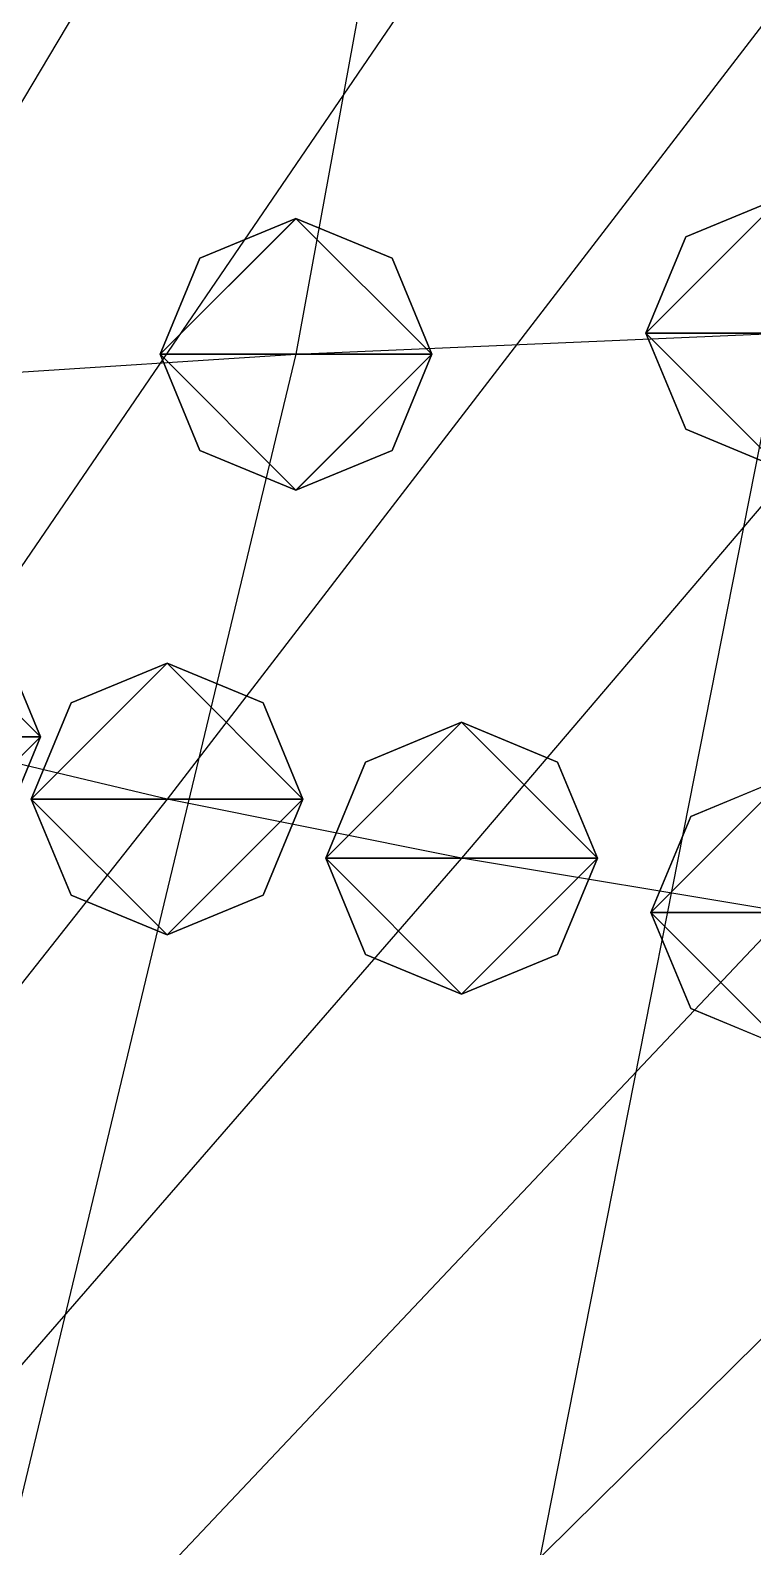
# Model space of a CAD drawing. Header units: metres. Extents: x -59 to 99, y -54 to 55.
# Drawn here: x -16.95 to -11.63, y -11.36 to -0.2 of the extents above; entities that cross this region are included whole.
import ezdxf

# ---------------------------------------------------------------- set-up
doc = ezdxf.new("R2010")
doc.units = ezdxf.units.M

msp = doc.modelspace()

# ---------------------------------------------------------------- linework, layer by layer
for p, q in [((-13.039726, 8.145058, -210.44421), (-14.997433, -2.5869675, -216.25905)), ((-13.130486, 5.7850685, -176.6676), (-19.529, -4.938389, -182.59563)), ((-10.533787, 5.343014, -170.35037), (-17.877987, -5.4025154, -175.9555)), ((-7.661663, 4.9091797, -164.13815), (-15.946754, -5.859371, -169.40672)), ((-4.583845, 4.4973755, -158.23608), (-13.778145, -6.2948303, -163.1606)), ((-11.420631, -1.4311639, -218.4933), (-12.127738, -1.7240571, -218.49335)), ((-11.420631, -1.4311639, -218.4933), (-12.127738, -1.7240571, -218.49335)), ((-11.420631, -1.4311639, -218.4933), (-12.127738, -1.7240571, -218.49335)), ((-11.420631, -1.4311639, -218.4933), (-12.127738, -1.7240571, -218.49335)), ((-14.997433, -1.5869676, -216.25888), (-15.704539, -1.8798608, -216.25893)), ((-14.997433, -1.5869676, -216.25888), (-15.704539, -1.8798608, -216.25893)), ((-14.997433, -1.5869676, -216.25888), (-15.704539, -1.8798608, -216.25893)), ((-14.997433, -1.5869676, -216.25888), (-15.704539, -1.8798608, -216.25893)), ((-14.290326, -1.8798608, -216.25893), (-14.997433, -1.5869676, -216.25888)), ((-14.290326, -1.8798608, -216.25893), (-14.997433, -1.5869676, -216.25888)), ((-14.290326, -1.8798608, -216.25893), (-14.997433, -1.5869676, -216.25888)), ((-14.290326, -1.8798608, -216.25893), (-14.997433, -1.5869676, -216.25888)), ((-12.127738, -1.7240571, -218.49335), (-12.420631, -2.4311638, -218.49347)), ((-12.127738, -1.7240571, -218.49335), (-12.420631, -2.4311638, -218.49347)), ((-12.127738, -1.7240571, -218.49335), (-12.420631, -2.4311638, -218.49347)), ((-12.127738, -1.7240571, -218.49335), (-12.420631, -2.4311638, -218.49347)), ((-15.704539, -1.8798608, -216.25893), (-15.997433, -2.5869675, -216.25905)), ((-15.704539, -1.8798608, -216.25893), (-15.997433, -2.5869675, -216.25905)), ((-15.704539, -1.8798608, -216.25893), (-15.997433, -2.5869675, -216.25905)), ((-15.704539, -1.8798608, -216.25893), (-15.997433, -2.5869675, -216.25905)), ((-13.997433, -2.5869675, -216.25905), (-14.290326, -1.8798608, -216.25893)), ((-13.997433, -2.5869675, -216.25905), (-14.290326, -1.8798608, -216.25893)), ((-13.997433, -2.5869675, -216.25905), (-14.290326, -1.8798608, -216.25893)), ((-13.997433, -2.5869675, -216.25905), (-14.290326, -1.8798608, -216.25893)), ((-14.997433, -2.5869675, -216.25905), (-11.420631, -2.4311638, -218.49347)), ((-11.420631, -2.4311638, -218.49347), (-13.544754, -13.169495, -224.20992)), ((-12.420631, -2.4311638, -218.49347), (-12.127738, -3.1382706, -218.49359)), ((-12.420631, -2.4311638, -218.49347), (-12.127738, -3.1382706, -218.49359)), ((-12.420631, -2.4311638, -218.49347), (-12.127738, -3.1382706, -218.49359)), ((-12.420631, -2.4311638, -218.49347), (-12.127738, -3.1382706, -218.49359)), ((-17.960426, -2.778057, -213.5081), (-14.997433, -2.5869675, -216.25905)), ((-14.997433, -2.5869675, -216.25905), (-17.568588, -13.282402, -222.59148)), ((-15.997433, -2.5869675, -216.25905), (-15.704539, -3.2940743, -216.25917)), ((-15.997433, -2.5869675, -216.25905), (-15.704539, -3.2940743, -216.25917)), ((-15.997433, -2.5869675, -216.25905), (-15.704539, -3.2940743, -216.25917)), ((-15.997433, -2.5869675, -216.25905), (-15.704539, -3.2940743, -216.25917)), ((-14.290326, -3.294074, -216.25917), (-13.997433, -2.5869675, -216.25905)), ((-14.290326, -3.294074, -216.25917), (-13.997433, -2.5869675, -216.25905)), ((-14.290326, -3.294074, -216.25917), (-13.997433, -2.5869675, -216.25905)), ((-14.290326, -3.294074, -216.25917), (-13.997433, -2.5869675, -216.25905)), ((-12.127738, -3.1382706, -218.49359), (-11.420631, -3.4311638, -218.49364)), ((-12.127738, -3.1382706, -218.49359), (-11.420631, -3.4311638, -218.49364)), ((-12.127738, -3.1382706, -218.49359), (-11.420631, -3.4311638, -218.49364)), ((-12.127738, -3.1382706, -218.49359), (-11.420631, -3.4311638, -218.49364)), ((-15.704539, -3.2940743, -216.25917), (-14.997433, -3.5869675, -216.25922)), ((-15.704539, -3.2940743, -216.25917), (-14.997433, -3.5869675, -216.25922)), ((-15.704539, -3.2940743, -216.25917), (-14.997433, -3.5869675, -216.25922)), ((-15.704539, -3.2940743, -216.25917), (-14.997433, -3.5869675, -216.25922)), ((-14.997433, -3.5869675, -216.25922), (-14.290326, -3.294074, -216.25917)), ((-14.997433, -3.5869675, -216.25922), (-14.290326, -3.294074, -216.25917)), ((-14.997433, -3.5869675, -216.25922), (-14.290326, -3.294074, -216.25917)), ((-14.997433, -3.5869675, -216.25922), (-14.290326, -3.294074, -216.25917)), ((-16.877987, -5.4025154, -175.9555), (-17.17088, -4.695409, -175.95538)), ((-16.877987, -5.4025154, -175.9555), (-17.17088, -4.695409, -175.95538)), ((-16.877987, -5.4025154, -175.9555), (-17.17088, -4.695409, -175.95538)), ((-16.877987, -5.4025154, -175.9555), (-17.17088, -4.695409, -175.95538)), ((-15.946754, -4.859371, -169.40656), (-16.653862, -5.1522646, -169.4066)), ((-15.946754, -4.859371, -169.40656), (-16.653862, -5.1522646, -169.4066)), ((-15.946754, -4.859371, -169.40656), (-16.653862, -5.1522646, -169.4066)), ((-15.946754, -4.859371, -169.40656), (-16.653862, -5.1522646, -169.4066)), ((-15.239648, -5.1522646, -169.4066), (-15.946754, -4.859371, -169.40656)), ((-15.239648, -5.1522646, -169.4066), (-15.946754, -4.859371, -169.40656)), ((-15.239648, -5.1522646, -169.4066), (-15.946754, -4.859371, -169.40656)), ((-15.239648, -5.1522646, -169.4066), (-15.946754, -4.859371, -169.40656)), ((-16.653862, -5.1522646, -169.4066), (-16.946754, -5.859371, -169.40672)), ((-16.653862, -5.1522646, -169.4066), (-16.946754, -5.859371, -169.40672)), ((-16.653862, -5.1522646, -169.4066), (-16.946754, -5.859371, -169.40672)), ((-16.653862, -5.1522646, -169.4066), (-16.946754, -5.859371, -169.40672)), ((-14.946754, -5.859371, -169.40672), (-15.239648, -5.1522646, -169.4066)), ((-14.946754, -5.859371, -169.40672), (-15.239648, -5.1522646, -169.4066)), ((-14.946754, -5.859371, -169.40672), (-15.239648, -5.1522646, -169.4066)), ((-14.946754, -5.859371, -169.40672), (-15.239648, -5.1522646, -169.4066)), ((-13.778145, -5.2948303, -163.16043), (-14.485251, -5.5877237, -163.16048)), ((-13.778145, -5.2948303, -163.16043), (-14.485251, -5.5877237, -163.16048)), ((-13.778145, -5.2948303, -163.16043), (-14.485251, -5.5877237, -163.16048)), ((-13.778145, -5.2948303, -163.16043), (-14.485251, -5.5877237, -163.16048)), ((-13.071038, -5.5877237, -163.16048), (-13.778145, -5.2948303, -163.16043)), ((-13.071038, -5.5877237, -163.16048), (-13.778145, -5.2948303, -163.16043)), ((-13.071038, -5.5877237, -163.16048), (-13.778145, -5.2948303, -163.16043)), ((-13.071038, -5.5877237, -163.16048), (-13.778145, -5.2948303, -163.16043)), ((-15.946754, -5.859371, -169.40672), (-17.877987, -5.4025154, -175.9555)), ((-17.17088, -6.109622, -175.95563), (-16.877987, -5.4025154, -175.9555)), ((-17.17088, -6.109622, -175.95563), (-16.877987, -5.4025154, -175.9555)), ((-17.17088, -6.109622, -175.95563), (-16.877987, -5.4025154, -175.9555)), ((-17.17088, -6.109622, -175.95563), (-16.877987, -5.4025154, -175.9555)), ((-14.485251, -5.5877237, -163.16048), (-14.778145, -6.2948303, -163.1606)), ((-14.485251, -5.5877237, -163.16048), (-14.778145, -6.2948303, -163.1606)), ((-14.485251, -5.5877237, -163.16048), (-14.778145, -6.2948303, -163.1606)), ((-14.485251, -5.5877237, -163.16048), (-14.778145, -6.2948303, -163.1606)), ((-12.778145, -6.2948303, -163.1606), (-13.071038, -5.5877237, -163.16048)), ((-12.778145, -6.2948303, -163.1606), (-13.071038, -5.5877237, -163.16048)), ((-12.778145, -6.2948303, -163.1606), (-13.071038, -5.5877237, -163.16048)), ((-12.778145, -6.2948303, -163.1606), (-13.071038, -5.5877237, -163.16048)), ((-11.383972, -5.693905, -157.44542), (-12.091079, -5.9867983, -157.44547)), ((-11.383972, -5.693905, -157.44542), (-12.091079, -5.9867983, -157.44547)), ((-11.383972, -5.693905, -157.44542), (-12.091079, -5.9867983, -157.44547)), ((-11.383972, -5.693905, -157.44542), (-12.091079, -5.9867983, -157.44547)), ((-15.946754, -5.859371, -169.40672), (-24.469704, -16.649353, -174.37099)), ((-16.946754, -5.859371, -169.40672), (-16.653862, -6.566478, -169.40685)), ((-16.946754, -5.859371, -169.40672), (-16.653862, -6.566478, -169.40685)), ((-16.946754, -5.859371, -169.40672), (-16.653862, -6.566478, -169.40685)), ((-16.946754, -5.859371, -169.40672), (-16.653862, -6.566478, -169.40685)), ((-13.778145, -6.2948303, -163.1606), (-15.946754, -5.859371, -169.40672)), ((-15.239648, -6.566478, -169.40685), (-14.946754, -5.859371, -169.40672)), ((-15.239648, -6.566478, -169.40685), (-14.946754, -5.859371, -169.40672)), ((-15.239648, -6.566478, -169.40685), (-14.946754, -5.859371, -169.40672)), ((-15.239648, -6.566478, -169.40685), (-14.946754, -5.859371, -169.40672)), ((-12.091079, -5.9867983, -157.44547), (-12.383972, -6.693905, -157.44559)), ((-12.091079, -5.9867983, -157.44547), (-12.383972, -6.693905, -157.44559)), ((-12.091079, -5.9867983, -157.44547), (-12.383972, -6.693905, -157.44559)), ((-12.091079, -5.9867983, -157.44547), (-12.383972, -6.693905, -157.44559)), ((-13.778145, -6.2948303, -163.1606), (-23.198128, -17.124619, -167.55243)), ((-14.778145, -6.2948303, -163.1606), (-14.485251, -7.001937, -163.16072)), ((-14.778145, -6.2948303, -163.1606), (-14.485251, -7.001937, -163.16072)), ((-14.778145, -6.2948303, -163.1606), (-14.485251, -7.001937, -163.16072)), ((-14.778145, -6.2948303, -163.1606), (-14.485251, -7.001937, -163.16072)), ((-11.383972, -6.693905, -157.44559), (-13.778145, -6.2948303, -163.1606)), ((-13.071038, -7.001937, -163.16072), (-12.778145, -6.2948303, -163.1606)), ((-13.071038, -7.001937, -163.16072), (-12.778145, -6.2948303, -163.1606)), ((-13.071038, -7.001937, -163.16072), (-12.778145, -6.2948303, -163.1606)), ((-13.071038, -7.001937, -163.16072), (-12.778145, -6.2948303, -163.1606)), ((-16.653862, -6.566478, -169.40685), (-15.946754, -6.859371, -169.40689)), ((-16.653862, -6.566478, -169.40685), (-15.946754, -6.859371, -169.40689)), ((-16.653862, -6.566478, -169.40685), (-15.946754, -6.859371, -169.40689)), ((-16.653862, -6.566478, -169.40685), (-15.946754, -6.859371, -169.40689)), ((-15.946754, -6.859371, -169.40689), (-15.239648, -6.566478, -169.40685)), ((-15.946754, -6.859371, -169.40689), (-15.239648, -6.566478, -169.40685)), ((-15.946754, -6.859371, -169.40689), (-15.239648, -6.566478, -169.40685)), ((-15.946754, -6.859371, -169.40689), (-15.239648, -6.566478, -169.40685)), ((-11.383972, -6.693905, -157.44559), (-21.666023, -17.564857, -161.24536)), ((-12.383972, -6.693905, -157.44559), (-12.091079, -7.4010115, -157.44571)), ((-12.383972, -6.693905, -157.44559), (-12.091079, -7.4010115, -157.44571)), ((-12.383972, -6.693905, -157.44559), (-12.091079, -7.4010115, -157.44571)), ((-12.383972, -6.693905, -157.44559), (-12.091079, -7.4010115, -157.44571)), ((-14.485251, -7.001937, -163.16072), (-13.778145, -7.2948303, -163.16077)), ((-14.485251, -7.001937, -163.16072), (-13.778145, -7.2948303, -163.16077)), ((-14.485251, -7.001937, -163.16072), (-13.778145, -7.2948303, -163.16077)), ((-14.485251, -7.001937, -163.16072), (-13.778145, -7.2948303, -163.16077)), ((-13.778145, -7.2948303, -163.16077), (-13.071038, -7.001937, -163.16072)), ((-13.778145, -7.2948303, -163.16077), (-13.071038, -7.001937, -163.16072)), ((-13.778145, -7.2948303, -163.16077), (-13.071038, -7.001937, -163.16072)), ((-13.778145, -7.2948303, -163.16077), (-13.071038, -7.001937, -163.16072)), ((-8.743179, -7.039604, -152.50455), (-19.800594, -17.951088, -155.72235)), ((-12.091079, -7.4010115, -157.44571), (-11.383972, -7.693905, -157.44576)), ((-12.091079, -7.4010115, -157.44571), (-11.383972, -7.693905, -157.44576)), ((-12.091079, -7.4010115, -157.44571), (-11.383972, -7.693905, -157.44576)), ((-12.091079, -7.4010115, -157.44571), (-11.383972, -7.693905, -157.44576))]:
    msp.add_line(p, q)
for points in [[(-12.420631, -2.4311638, -218.49347), (-12.127738, -1.7240571, -218.49335), (-11.420631, -1.4311639, -218.4933), (-11.420531, -1.4310639, -218.4932)], [(-12.420631, -2.4311638, -218.49347), (-12.127738, -1.7240571, -218.49335), (-11.420631, -1.4311639, -218.4933), (-11.420531, -1.4310639, -218.4932)], [(-12.420631, -2.4311638, -218.49347), (-12.127738, -1.7240571, -218.49335), (-11.420631, -1.4311639, -218.4933), (-11.420531, -1.4310639, -218.4932)], [(-12.420631, -2.4311638, -218.49347), (-12.127738, -1.7240571, -218.49335), (-11.420631, -1.4311639, -218.4933), (-11.420531, -1.4310639, -218.4932)], [(-12.420631, -2.4311638, -218.49347), (-11.420631, -1.4311639, -218.4933), (-10.420631, -2.4311638, -218.49347), (-10.420531, -2.431064, -218.49336)], [(-12.420631, -2.4311638, -218.49347), (-11.420631, -1.4311639, -218.4933), (-10.420631, -2.4311638, -218.49347), (-10.420531, -2.431064, -218.49336)], [(-12.420631, -2.4311638, -218.49347), (-11.420631, -1.4311639, -218.4933), (-10.420631, -2.4311638, -218.49347), (-10.420531, -2.431064, -218.49336)], [(-12.420631, -2.4311638, -218.49347), (-11.420631, -1.4311639, -218.4933), (-10.420631, -2.4311638, -218.49347), (-10.420531, -2.431064, -218.49336)], [(-15.997433, -2.5869675, -216.25905), (-15.704539, -1.8798608, -216.25893), (-14.997433, -1.5869676, -216.25888), (-14.997333, -1.5868676, -216.25877)], [(-15.997433, -2.5869675, -216.25905), (-15.704539, -1.8798608, -216.25893), (-14.997433, -1.5869676, -216.25888), (-14.997333, -1.5868676, -216.25877)], [(-15.997433, -2.5869675, -216.25905), (-15.704539, -1.8798608, -216.25893), (-14.997433, -1.5869676, -216.25888), (-14.997333, -1.5868676, -216.25877)], [(-15.997433, -2.5869675, -216.25905), (-15.704539, -1.8798608, -216.25893), (-14.997433, -1.5869676, -216.25888), (-14.997333, -1.5868676, -216.25877)], [(-15.997433, -2.5869675, -216.25905), (-14.997433, -1.5869676, -216.25888), (-13.997433, -2.5869675, -216.25905), (-13.997333, -2.5868676, -216.25894)], [(-15.997433, -2.5869675, -216.25905), (-14.997433, -1.5869676, -216.25888), (-13.997433, -2.5869675, -216.25905), (-13.997333, -2.5868676, -216.25894)], [(-15.997433, -2.5869675, -216.25905), (-14.997433, -1.5869676, -216.25888), (-13.997433, -2.5869675, -216.25905), (-13.997333, -2.5868676, -216.25894)], [(-15.997433, -2.5869675, -216.25905), (-14.997433, -1.5869676, -216.25888), (-13.997433, -2.5869675, -216.25905), (-13.997333, -2.5868676, -216.25894)], [(-14.997433, -1.5869676, -216.25888), (-14.290326, -1.8798608, -216.25893), (-13.997433, -2.5869675, -216.25905), (-13.997333, -2.5868676, -216.25894)], [(-14.997433, -1.5869676, -216.25888), (-14.290326, -1.8798608, -216.25893), (-13.997433, -2.5869675, -216.25905), (-13.997333, -2.5868676, -216.25894)], [(-14.997433, -1.5869676, -216.25888), (-14.290326, -1.8798608, -216.25893), (-13.997433, -2.5869675, -216.25905), (-13.997333, -2.5868676, -216.25894)], [(-14.997433, -1.5869676, -216.25888), (-14.290326, -1.8798608, -216.25893), (-13.997433, -2.5869675, -216.25905), (-13.997333, -2.5868676, -216.25894)], [(-11.420631, -3.4311638, -218.49364), (-12.127738, -3.1382706, -218.49359), (-12.420631, -2.4311638, -218.49347), (-12.420531, -2.431064, -218.49336)], [(-10.420631, -2.4311638, -218.49347), (-11.420631, -3.4311638, -218.49364), (-12.420631, -2.4311638, -218.49347), (-12.420531, -2.431064, -218.49336)], [(-11.420631, -3.4311638, -218.49364), (-12.127738, -3.1382706, -218.49359), (-12.420631, -2.4311638, -218.49347), (-12.420531, -2.431064, -218.49336)], [(-10.420631, -2.4311638, -218.49347), (-11.420631, -3.4311638, -218.49364), (-12.420631, -2.4311638, -218.49347), (-12.420531, -2.431064, -218.49336)], [(-11.420631, -3.4311638, -218.49364), (-12.127738, -3.1382706, -218.49359), (-12.420631, -2.4311638, -218.49347), (-12.420531, -2.431064, -218.49336)], [(-10.420631, -2.4311638, -218.49347), (-11.420631, -3.4311638, -218.49364), (-12.420631, -2.4311638, -218.49347), (-12.420531, -2.431064, -218.49336)], [(-11.420631, -3.4311638, -218.49364), (-12.127738, -3.1382706, -218.49359), (-12.420631, -2.4311638, -218.49347), (-12.420531, -2.431064, -218.49336)], [(-10.420631, -2.4311638, -218.49347), (-11.420631, -3.4311638, -218.49364), (-12.420631, -2.4311638, -218.49347), (-12.420531, -2.431064, -218.49336)], [(-14.997433, -3.5869675, -216.25922), (-15.704539, -3.2940743, -216.25917), (-15.997433, -2.5869675, -216.25905), (-15.997333, -2.5868676, -216.25894)], [(-13.997433, -2.5869675, -216.25905), (-14.997433, -3.5869675, -216.25922), (-15.997433, -2.5869675, -216.25905), (-15.997333, -2.5868676, -216.25894)], [(-14.997433, -3.5869675, -216.25922), (-15.704539, -3.2940743, -216.25917), (-15.997433, -2.5869675, -216.25905), (-15.997333, -2.5868676, -216.25894)], [(-13.997433, -2.5869675, -216.25905), (-14.997433, -3.5869675, -216.25922), (-15.997433, -2.5869675, -216.25905), (-15.997333, -2.5868676, -216.25894)], [(-14.997433, -3.5869675, -216.25922), (-15.704539, -3.2940743, -216.25917), (-15.997433, -2.5869675, -216.25905), (-15.997333, -2.5868676, -216.25894)], [(-13.997433, -2.5869675, -216.25905), (-14.997433, -3.5869675, -216.25922), (-15.997433, -2.5869675, -216.25905), (-15.997333, -2.5868676, -216.25894)], [(-14.997433, -3.5869675, -216.25922), (-15.704539, -3.2940743, -216.25917), (-15.997433, -2.5869675, -216.25905), (-15.997333, -2.5868676, -216.25894)], [(-13.997433, -2.5869675, -216.25905), (-14.997433, -3.5869675, -216.25922), (-15.997433, -2.5869675, -216.25905), (-15.997333, -2.5868676, -216.25894)], [(-13.997433, -2.5869675, -216.25905), (-14.290326, -3.294074, -216.25917), (-14.997433, -3.5869675, -216.25922), (-14.997333, -3.5868676, -216.25911)], [(-13.997433, -2.5869675, -216.25905), (-14.290326, -3.294074, -216.25917), (-14.997433, -3.5869675, -216.25922), (-14.997333, -3.5868676, -216.25911)], [(-13.997433, -2.5869675, -216.25905), (-14.290326, -3.294074, -216.25917), (-14.997433, -3.5869675, -216.25922), (-14.997333, -3.5868676, -216.25911)], [(-13.997433, -2.5869675, -216.25905), (-14.290326, -3.294074, -216.25917), (-14.997433, -3.5869675, -216.25922), (-14.997333, -3.5868676, -216.25911)], [(-18.877987, -5.4025154, -175.9555), (-17.877987, -4.4025154, -175.95534), (-16.877987, -5.4025154, -175.9555), (-16.877888, -5.4024153, -175.9554)], [(-18.877987, -5.4025154, -175.9555), (-17.877987, -4.4025154, -175.95534), (-16.877987, -5.4025154, -175.9555), (-16.877888, -5.4024153, -175.9554)], [(-18.877987, -5.4025154, -175.9555), (-17.877987, -4.4025154, -175.95534), (-16.877987, -5.4025154, -175.9555), (-16.877888, -5.4024153, -175.9554)], [(-18.877987, -5.4025154, -175.9555), (-17.877987, -4.4025154, -175.95534), (-16.877987, -5.4025154, -175.9555), (-16.877888, -5.4024153, -175.9554)], [(-17.877987, -4.4025154, -175.95534), (-17.17088, -4.695409, -175.95538), (-16.877987, -5.4025154, -175.9555), (-16.877888, -5.4024153, -175.9554)], [(-17.877987, -4.4025154, -175.95534), (-17.17088, -4.695409, -175.95538), (-16.877987, -5.4025154, -175.9555), (-16.877888, -5.4024153, -175.9554)], [(-17.877987, -4.4025154, -175.95534), (-17.17088, -4.695409, -175.95538), (-16.877987, -5.4025154, -175.9555), (-16.877888, -5.4024153, -175.9554)], [(-17.877987, -4.4025154, -175.95534), (-17.17088, -4.695409, -175.95538), (-16.877987, -5.4025154, -175.9555), (-16.877888, -5.4024153, -175.9554)], [(-16.946754, -5.859371, -169.40672), (-16.653862, -5.1522646, -169.4066), (-15.946754, -4.859371, -169.40656), (-15.946654, -4.859271, -169.40645)], [(-16.946754, -5.859371, -169.40672), (-16.653862, -5.1522646, -169.4066), (-15.946754, -4.859371, -169.40656), (-15.946654, -4.859271, -169.40645)], [(-16.946754, -5.859371, -169.40672), (-16.653862, -5.1522646, -169.4066), (-15.946754, -4.859371, -169.40656), (-15.946654, -4.859271, -169.40645)], [(-16.946754, -5.859371, -169.40672), (-16.653862, -5.1522646, -169.4066), (-15.946754, -4.859371, -169.40656), (-15.946654, -4.859271, -169.40645)], [(-16.946754, -5.859371, -169.40672), (-15.946754, -4.859371, -169.40656), (-14.946754, -5.859371, -169.40672), (-14.946654, -5.859271, -169.40662)], [(-16.946754, -5.859371, -169.40672), (-15.946754, -4.859371, -169.40656), (-14.946754, -5.859371, -169.40672), (-14.946654, -5.859271, -169.40662)], [(-16.946754, -5.859371, -169.40672), (-15.946754, -4.859371, -169.40656), (-14.946754, -5.859371, -169.40672), (-14.946654, -5.859271, -169.40662)], [(-16.946754, -5.859371, -169.40672), (-15.946754, -4.859371, -169.40656), (-14.946754, -5.859371, -169.40672), (-14.946654, -5.859271, -169.40662)], [(-15.946754, -4.859371, -169.40656), (-15.239648, -5.1522646, -169.4066), (-14.946754, -5.859371, -169.40672), (-14.946654, -5.859271, -169.40662)], [(-15.946754, -4.859371, -169.40656), (-15.239648, -5.1522646, -169.4066), (-14.946754, -5.859371, -169.40672), (-14.946654, -5.859271, -169.40662)], [(-15.946754, -4.859371, -169.40656), (-15.239648, -5.1522646, -169.4066), (-14.946754, -5.859371, -169.40672), (-14.946654, -5.859271, -169.40662)], [(-15.946754, -4.859371, -169.40656), (-15.239648, -5.1522646, -169.4066), (-14.946754, -5.859371, -169.40672), (-14.946654, -5.859271, -169.40662)], [(-14.778145, -6.2948303, -163.1606), (-14.485251, -5.5877237, -163.16048), (-13.778145, -5.2948303, -163.16043), (-13.778045, -5.29473, -163.16032)], [(-14.778145, -6.2948303, -163.1606), (-14.485251, -5.5877237, -163.16048), (-13.778145, -5.2948303, -163.16043), (-13.778045, -5.29473, -163.16032)], [(-14.778145, -6.2948303, -163.1606), (-14.485251, -5.5877237, -163.16048), (-13.778145, -5.2948303, -163.16043), (-13.778045, -5.29473, -163.16032)], [(-14.778145, -6.2948303, -163.1606), (-14.485251, -5.5877237, -163.16048), (-13.778145, -5.2948303, -163.16043), (-13.778045, -5.29473, -163.16032)], [(-14.778145, -6.2948303, -163.1606), (-13.778145, -5.2948303, -163.16043), (-12.778145, -6.2948303, -163.1606), (-12.778045, -6.29473, -163.16049)], [(-14.778145, -6.2948303, -163.1606), (-13.778145, -5.2948303, -163.16043), (-12.778145, -6.2948303, -163.1606), (-12.778045, -6.29473, -163.16049)], [(-14.778145, -6.2948303, -163.1606), (-13.778145, -5.2948303, -163.16043), (-12.778145, -6.2948303, -163.1606), (-12.778045, -6.29473, -163.16049)], [(-14.778145, -6.2948303, -163.1606), (-13.778145, -5.2948303, -163.16043), (-12.778145, -6.2948303, -163.1606), (-12.778045, -6.29473, -163.16049)], [(-13.778145, -5.2948303, -163.16043), (-13.071038, -5.5877237, -163.16048), (-12.778145, -6.2948303, -163.1606), (-12.778045, -6.29473, -163.16049)], [(-13.778145, -5.2948303, -163.16043), (-13.071038, -5.5877237, -163.16048), (-12.778145, -6.2948303, -163.1606), (-12.778045, -6.29473, -163.16049)], [(-13.778145, -5.2948303, -163.16043), (-13.071038, -5.5877237, -163.16048), (-12.778145, -6.2948303, -163.1606), (-12.778045, -6.29473, -163.16049)], [(-13.778145, -5.2948303, -163.16043), (-13.071038, -5.5877237, -163.16048), (-12.778145, -6.2948303, -163.1606), (-12.778045, -6.29473, -163.16049)], [(-16.877987, -5.4025154, -175.9555), (-17.877987, -6.4025154, -175.95567), (-18.877987, -5.4025154, -175.9555), (-18.877888, -5.4024153, -175.9554)], [(-16.877987, -5.4025154, -175.9555), (-17.877987, -6.4025154, -175.95567), (-18.877987, -5.4025154, -175.9555), (-18.877888, -5.4024153, -175.9554)], [(-16.877987, -5.4025154, -175.9555), (-17.877987, -6.4025154, -175.95567), (-18.877987, -5.4025154, -175.9555), (-18.877888, -5.4024153, -175.9554)], [(-16.877987, -5.4025154, -175.9555), (-17.877987, -6.4025154, -175.95567), (-18.877987, -5.4025154, -175.9555), (-18.877888, -5.4024153, -175.9554)], [(-16.877987, -5.4025154, -175.9555), (-17.17088, -6.109622, -175.95563), (-17.877987, -6.4025154, -175.95567), (-17.877888, -6.4024153, -175.95557)], [(-16.877987, -5.4025154, -175.9555), (-17.17088, -6.109622, -175.95563), (-17.877987, -6.4025154, -175.95567), (-17.877888, -6.4024153, -175.95557)], [(-16.877987, -5.4025154, -175.9555), (-17.17088, -6.109622, -175.95563), (-17.877987, -6.4025154, -175.95567), (-17.877888, -6.4024153, -175.95557)], [(-16.877987, -5.4025154, -175.9555), (-17.17088, -6.109622, -175.95563), (-17.877987, -6.4025154, -175.95567), (-17.877888, -6.4024153, -175.95557)], [(-12.383972, -6.693905, -157.44559), (-12.091079, -5.9867983, -157.44547), (-11.383972, -5.693905, -157.44542), (-11.383872, -5.6938047, -157.44531)], [(-12.383972, -6.693905, -157.44559), (-12.091079, -5.9867983, -157.44547), (-11.383972, -5.693905, -157.44542), (-11.383872, -5.6938047, -157.44531)], [(-12.383972, -6.693905, -157.44559), (-12.091079, -5.9867983, -157.44547), (-11.383972, -5.693905, -157.44542), (-11.383872, -5.6938047, -157.44531)], [(-12.383972, -6.693905, -157.44559), (-12.091079, -5.9867983, -157.44547), (-11.383972, -5.693905, -157.44542), (-11.383872, -5.6938047, -157.44531)], [(-12.383972, -6.693905, -157.44559), (-11.383972, -5.693905, -157.44542), (-10.383972, -6.693905, -157.44559), (-10.383872, -6.6938047, -157.44548)], [(-12.383972, -6.693905, -157.44559), (-11.383972, -5.693905, -157.44542), (-10.383972, -6.693905, -157.44559), (-10.383872, -6.6938047, -157.44548)], [(-12.383972, -6.693905, -157.44559), (-11.383972, -5.693905, -157.44542), (-10.383972, -6.693905, -157.44559), (-10.383872, -6.6938047, -157.44548)], [(-12.383972, -6.693905, -157.44559), (-11.383972, -5.693905, -157.44542), (-10.383972, -6.693905, -157.44559), (-10.383872, -6.6938047, -157.44548)], [(-15.946754, -6.859371, -169.40689), (-16.653862, -6.566478, -169.40685), (-16.946754, -5.859371, -169.40672), (-16.946655, -5.859271, -169.40662)], [(-14.946754, -5.859371, -169.40672), (-15.946754, -6.859371, -169.40689), (-16.946754, -5.859371, -169.40672), (-16.946655, -5.859271, -169.40662)], [(-15.946754, -6.859371, -169.40689), (-16.653862, -6.566478, -169.40685), (-16.946754, -5.859371, -169.40672), (-16.946655, -5.859271, -169.40662)], [(-14.946754, -5.859371, -169.40672), (-15.946754, -6.859371, -169.40689), (-16.946754, -5.859371, -169.40672), (-16.946655, -5.859271, -169.40662)], [(-15.946754, -6.859371, -169.40689), (-16.653862, -6.566478, -169.40685), (-16.946754, -5.859371, -169.40672), (-16.946655, -5.859271, -169.40662)], [(-14.946754, -5.859371, -169.40672), (-15.946754, -6.859371, -169.40689), (-16.946754, -5.859371, -169.40672), (-16.946655, -5.859271, -169.40662)], [(-15.946754, -6.859371, -169.40689), (-16.653862, -6.566478, -169.40685), (-16.946754, -5.859371, -169.40672), (-16.946655, -5.859271, -169.40662)], [(-14.946754, -5.859371, -169.40672), (-15.946754, -6.859371, -169.40689), (-16.946754, -5.859371, -169.40672), (-16.946655, -5.859271, -169.40662)], [(-14.946754, -5.859371, -169.40672), (-15.239648, -6.566478, -169.40685), (-15.946754, -6.859371, -169.40689), (-15.946654, -6.859271, -169.40678)], [(-14.946754, -5.859371, -169.40672), (-15.239648, -6.566478, -169.40685), (-15.946754, -6.859371, -169.40689), (-15.946654, -6.859271, -169.40678)], [(-14.946754, -5.859371, -169.40672), (-15.239648, -6.566478, -169.40685), (-15.946754, -6.859371, -169.40689), (-15.946654, -6.859271, -169.40678)], [(-14.946754, -5.859371, -169.40672), (-15.239648, -6.566478, -169.40685), (-15.946754, -6.859371, -169.40689), (-15.946654, -6.859271, -169.40678)], [(-13.778145, -7.2948303, -163.16077), (-14.485251, -7.001937, -163.16072), (-14.778145, -6.2948303, -163.1606), (-14.778045, -6.29473, -163.16049)], [(-12.778145, -6.2948303, -163.1606), (-13.778145, -7.2948303, -163.16077), (-14.778145, -6.2948303, -163.1606), (-14.778045, -6.29473, -163.16049)], [(-13.778145, -7.2948303, -163.16077), (-14.485251, -7.001937, -163.16072), (-14.778145, -6.2948303, -163.1606), (-14.778045, -6.29473, -163.16049)], [(-12.778145, -6.2948303, -163.1606), (-13.778145, -7.2948303, -163.16077), (-14.778145, -6.2948303, -163.1606), (-14.778045, -6.29473, -163.16049)], [(-13.778145, -7.2948303, -163.16077), (-14.485251, -7.001937, -163.16072), (-14.778145, -6.2948303, -163.1606), (-14.778045, -6.29473, -163.16049)], [(-12.778145, -6.2948303, -163.1606), (-13.778145, -7.2948303, -163.16077), (-14.778145, -6.2948303, -163.1606), (-14.778045, -6.29473, -163.16049)], [(-13.778145, -7.2948303, -163.16077), (-14.485251, -7.001937, -163.16072), (-14.778145, -6.2948303, -163.1606), (-14.778045, -6.29473, -163.16049)], [(-12.778145, -6.2948303, -163.1606), (-13.778145, -7.2948303, -163.16077), (-14.778145, -6.2948303, -163.1606), (-14.778045, -6.29473, -163.16049)], [(-12.778145, -6.2948303, -163.1606), (-13.071038, -7.001937, -163.16072), (-13.778145, -7.2948303, -163.16077), (-13.778045, -7.29473, -163.16066)], [(-12.778145, -6.2948303, -163.1606), (-13.071038, -7.001937, -163.16072), (-13.778145, -7.2948303, -163.16077), (-13.778045, -7.29473, -163.16066)], [(-12.778145, -6.2948303, -163.1606), (-13.071038, -7.001937, -163.16072), (-13.778145, -7.2948303, -163.16077), (-13.778045, -7.29473, -163.16066)], [(-12.778145, -6.2948303, -163.1606), (-13.071038, -7.001937, -163.16072), (-13.778145, -7.2948303, -163.16077), (-13.778045, -7.29473, -163.16066)], [(-11.383972, -7.693905, -157.44576), (-12.091079, -7.4010115, -157.44571), (-12.383972, -6.693905, -157.44559), (-12.383872, -6.6938047, -157.44548)], [(-10.383972, -6.693905, -157.44559), (-11.383972, -7.693905, -157.44576), (-12.383972, -6.693905, -157.44559), (-12.383872, -6.6938047, -157.44548)], [(-11.383972, -7.693905, -157.44576), (-12.091079, -7.4010115, -157.44571), (-12.383972, -6.693905, -157.44559), (-12.383872, -6.6938047, -157.44548)], [(-10.383972, -6.693905, -157.44559), (-11.383972, -7.693905, -157.44576), (-12.383972, -6.693905, -157.44559), (-12.383872, -6.6938047, -157.44548)], [(-11.383972, -7.693905, -157.44576), (-12.091079, -7.4010115, -157.44571), (-12.383972, -6.693905, -157.44559), (-12.383872, -6.6938047, -157.44548)], [(-10.383972, -6.693905, -157.44559), (-11.383972, -7.693905, -157.44576), (-12.383972, -6.693905, -157.44559), (-12.383872, -6.6938047, -157.44548)], [(-11.383972, -7.693905, -157.44576), (-12.091079, -7.4010115, -157.44571), (-12.383972, -6.693905, -157.44559), (-12.383872, -6.6938047, -157.44548)], [(-10.383972, -6.693905, -157.44559), (-11.383972, -7.693905, -157.44576), (-12.383972, -6.693905, -157.44559), (-12.383872, -6.6938047, -157.44548)]]:
    msp.add_3dface(points)

doc.saveas('drawing.dxf')
